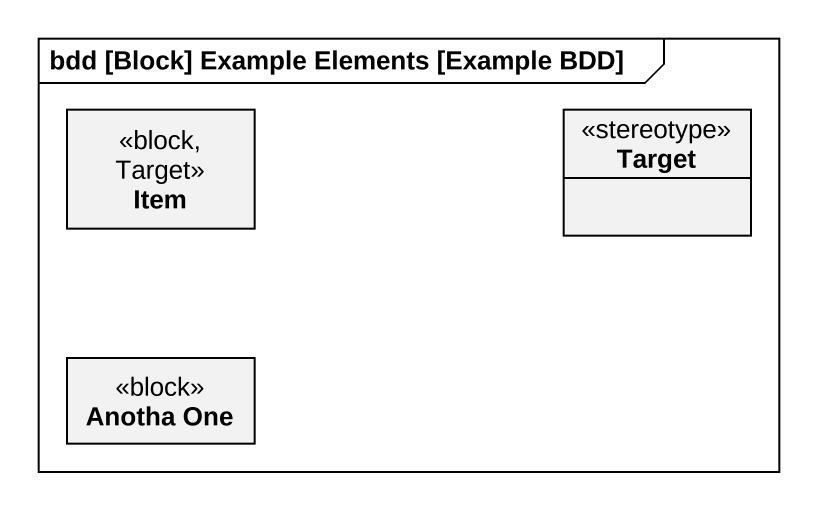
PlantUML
@startuml
mainframe bdd [Block] Example Elements [Example BDD]
hide circle
hide empty members
class Item <<block, Target>>
class Target <<stereotype>>
class "Anotha One" as Anotha_One <<block>>
@enduml
